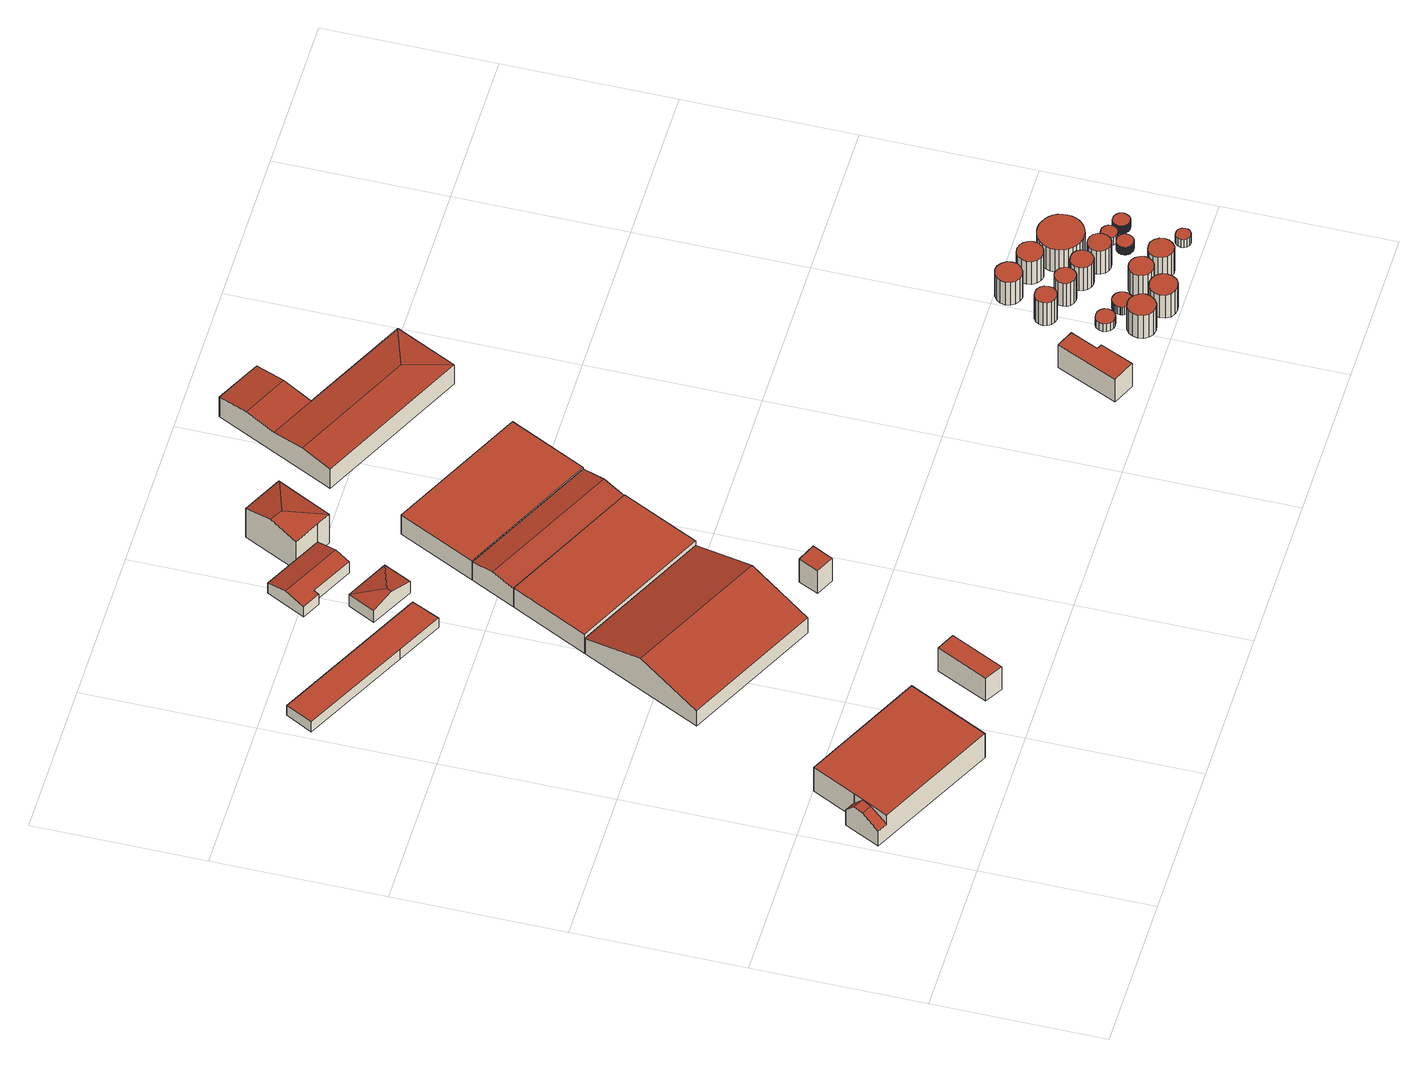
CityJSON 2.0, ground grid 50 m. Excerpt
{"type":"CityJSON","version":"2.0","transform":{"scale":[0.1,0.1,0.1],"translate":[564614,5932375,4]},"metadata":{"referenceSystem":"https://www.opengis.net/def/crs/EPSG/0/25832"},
"CityObjects":{
"building1":{"type":"Building","attributes":{"Gemeindeschluessel":"02000000","Geometrietyp2DReferenz":"3000","function":"31001_2440","roofType":"1000","measuredHeight":9.39,"storeysAboveGround":2},"geometry":[{"type":"MultiSurface","lod":"2","boundaries":[[[0,1,2,3]],[[1,4,5,2]],[[4,6,7,5]],[[8,9,10,11]],[[12,13,14,15,8,11]],[[14,13,3,2,5,7]],[[16,6,4,1,0,17]],[[18,12,11,10]],[[9,8,15,16]],[[15,14,7,6,16]],[[13,12,18,17,0,3]],[[9,16,17,18,10]]],"semantics":{"surfaces":[{"type":"RoofSurface"},{"type":"WallSurface"},{"type":"GroundSurface"}],"values":[0,0,0,1,2,1,1,1,1,1,1,0]}}]},
"building2":{"type":"Building","attributes":{"Gemeindeschluessel":"02000000","Geometrietyp2DReferenz":"3000","function":"51002_1333","roofType":"1000","measuredHeight":3},"geometry":[{"type":"MultiSurface","lod":"2","boundaries":[[[19,20,21,22]],[[23,24,25,26]],[[26,25,20,19]],[[25,24,21,20]],[[24,23,22,21]],[[23,26,19,22]]],"semantics":{"surfaces":[{"type":"GroundSurface"},{"type":"RoofSurface"},{"type":"WallSurface"}],"values":[0,1,2,2,2,2]}}]},
"building3":{"type":"Building","attributes":{"Gemeindeschluessel":"02000000","Geometrietyp2DReferenz":"3000","function":"51002_1332","roofType":"1000","measuredHeight":9},"geometry":[{"type":"MultiSurface","lod":"2","boundaries":[[[27,28,29,30]],[[31,32,33,34]],[[34,33,28,27]],[[33,32,29,28]],[[32,31,30,29]],[[31,34,27,30]]],"semantics":{"surfaces":[{"type":"GroundSurface"},{"type":"RoofSurface"},{"type":"WallSurface"}],"values":[0,1,2,2,2,2]}}]},
"building4":{"type":"Building","attributes":{"Gemeindeschluessel":"02000000","Geometrietyp2DReferenz":"3000","function":"31001_2100","roofType":"1000","measuredHeight":3.8,"storeysAboveGround":1},"geometry":[{"type":"MultiSurface","lod":"2","boundaries":[[[35,36,37,38]],[[39,40,41,42]],[[42,41,36,35]],[[43,44,40,39]],[[44,43,38,37]],[[38,43,39,42,35]],[[44,37,36,41,40]]],"semantics":{"surfaces":[{"type":"WallSurface"},{"type":"GroundSurface"},{"type":"RoofSurface"}],"values":[0,0,0,0,0,1,2]}}]},
"building5":{"type":"Building","attributes":{"Gemeindeschluessel":"02000000","Geometrietyp2DReferenz":"3000","function":"31001_2440","roofType":"3100","measuredHeight":12.32,"storeysAboveGround":1},"geometry":[{"type":"MultiSurface","lod":"2","boundaries":[[[45,46,47,48]],[[46,49,50,47]],[[51,45,48,52]],[[53,50,49,54]],[[54,49,46,45,51]],[[52,48,47,50,53]],[[52,53,54,51]]],"semantics":{"surfaces":[{"type":"RoofSurface"},{"type":"WallSurface"},{"type":"GroundSurface"}],"values":[0,0,1,1,1,1,2]}}]},
"building6":{"type":"Building","attributes":{"Gemeindeschluessel":"02000000","Geometrietyp2DReferenz":"3000","function":"31001_2100","roofType":"3200","measuredHeight":6.45,"storeysAboveGround":1},"geometry":[{"type":"MultiSurface","lod":"2","boundaries":[[[55,56,57,58]],[[57,56,59]],[[60,59,56,55]],[[61,58,57,62]],[[63,59,60,64]],[[61,62,63,64]],[[63,62,57,59]],[[61,64,60,55,58]]],"semantics":{"surfaces":[{"type":"RoofSurface"},{"type":"WallSurface"},{"type":"GroundSurface"}],"values":[0,0,0,1,1,2,1,1]}}]},
"building7":{"type":"Building","attributes":{"Gemeindeschluessel":"02000000","Geometrietyp2DReferenz":"3000","function":"51002_1332","roofType":"1000","measuredHeight":9},"geometry":[{"type":"MultiSurface","lod":"2","boundaries":[[[65,66,67,68]],[[69,70,71,72]],[[72,71,66,65]],[[71,70,67,66]],[[70,69,68,67]],[[69,72,65,68]]],"semantics":{"surfaces":[{"type":"GroundSurface"},{"type":"RoofSurface"},{"type":"WallSurface"}],"values":[0,1,2,2,2,2]}}]},
"building8":{"type":"Building","attributes":{"Gemeindeschluessel":"02000000","Geometrietyp2DReferenz":"3000","function":"31001_2440","roofType":"1000","measuredHeight":7.54,"storeysAboveGround":1},"geometry":[{"type":"MultiSurface","lod":"2","boundaries":[[[73,74,75,76]],[[53,77,78,54]],[[53,76,75,77]],[[77,75,74,78]],[[78,74,73,54]],[[54,73,76,53]]],"semantics":{"surfaces":[{"type":"RoofSurface"},{"type":"GroundSurface"},{"type":"WallSurface"}],"values":[0,1,2,2,2,2]}}]},
"building9":{"type":"Building","attributes":{"Gemeindeschluessel":"02000000","Geometrietyp2DReferenz":"3000","function":"31001_2100","roofType":"3100","measuredHeight":5.6,"storeysAboveGround":1},"geometry":[{"type":"MultiSurface","lod":"2","boundaries":[[[79,80,81,82,83,84]],[[85,83,82,86]],[[87,81,80,88]],[[88,80,79,89]],[[89,79,84,90]],[[91,85,86,92]],[[92,86,82,81,87]],[[90,84,83,85,91]],[[90,91,92,87,88,89]]],"semantics":{"surfaces":[{"type":"RoofSurface"},{"type":"WallSurface"},{"type":"GroundSurface"}],"values":[0,0,1,1,1,1,1,1,2]}}]},
"building10":{"type":"Building","attributes":{"Gemeindeschluessel":"02000000","Geometrietyp2DReferenz":"3000","function":"31001_2440","roofType":"3100","measuredHeight":8.38,"storeysAboveGround":1},"geometry":[{"type":"MultiSurface","lod":"2","boundaries":[[[93,94,95,96]],[[94,97,98,95]],[[78,93,96,77]],[[99,98,97,100]],[[100,97,94,93,78]],[[77,96,95,98,99]],[[77,99,100,78]]],"semantics":{"surfaces":[{"type":"RoofSurface"},{"type":"WallSurface"},{"type":"GroundSurface"}],"values":[0,0,1,1,1,1,2]}}]},
"building11":{"type":"Building","attributes":{"Gemeindeschluessel":"02000000","Geometrietyp2DReferenz":"3000","function":"31001_2010","roofType":"3200","measuredHeight":13.5,"storeysAboveGround":3},"geometry":[{"type":"MultiSurface","lod":"2","boundaries":[[[101,102,103,104,105]],[[103,106,107,108,104]],[[102,106,103]],[[109,102,101,110]],[[110,101,105,111]],[[112,108,107,113]],[[109,110,111,112,113]],[[109,113,107,106,102]],[[112,111,105,104,108]]],"semantics":{"surfaces":[{"type":"RoofSurface"},{"type":"WallSurface"},{"type":"GroundSurface"}],"values":[0,0,0,1,1,1,2,1,1]}}]},
"building12":{"type":"Building","attributes":{"Gemeindeschluessel":"02000000","Geometrietyp2DReferenz":"3000","function":"31001_2100","roofType":"1000","measuredHeight":7.56,"storeysAboveGround":1},"geometry":[{"type":"MultiSurface","lod":"2","boundaries":[[[114,115,116,117]],[[99,118,119,100]],[[99,117,116,118]],[[118,116,115,119]],[[119,115,114,100]],[[100,114,117,99]]],"semantics":{"surfaces":[{"type":"RoofSurface"},{"type":"GroundSurface"},{"type":"WallSurface"}],"values":[0,1,2,2,2,2]}}]},
"building13":{"type":"Building","attributes":{"Gemeindeschluessel":"02000000","Geometrietyp2DReferenz":"3000","function":"31001_2050","roofType":"3100","measuredHeight":8.86,"storeysAboveGround":2},"geometry":[{"type":"MultiSurface","lod":"2","boundaries":[[[120,121,122,123]],[[121,124,125,122]],[[126,127,128,129]],[[130,125,124,131]],[[132,127,126,133]],[[134,135,136,123,122,125,130]],[[134,130,131,137,132,133]],[[137,131,124,121,120]],[[128,127,132,137,120]],[[135,134,133,126]],[[129,128,120,123,136]],[[129,136,135,126]]],"semantics":{"surfaces":[{"type":"RoofSurface"},{"type":"WallSurface"},{"type":"GroundSurface"}],"values":[0,0,0,1,1,1,2,1,1,1,0,0]}}]},
"building14":{"type":"Building","attributes":{"Gemeindeschluessel":"02000000","Geometrietyp2DReferenz":"3000","function":"31001_2100","roofType":"1000","measuredHeight":9,"storeysAboveGround":1},"geometry":[{"type":"MultiSurface","lod":"2","boundaries":[[[138,139,140,141,142,143]],[[144,145,146,147,148,149]],[[149,148,139,138]],[[148,147,140,139]],[[147,146,141,140]],[[146,145,142,141]],[[145,144,143,142]],[[144,149,138,143]]],"semantics":{"surfaces":[{"type":"GroundSurface"},{"type":"RoofSurface"},{"type":"WallSurface"}],"values":[0,1,2,2,2,2,2,2]}}]},
"building15":{"type":"Building","attributes":{"Gemeindeschluessel":"02000000","Geometrietyp2DReferenz":"3000","function":"51003_1205","roofType":"1000","measuredHeight":9},"geometry":[{"type":"MultiSurface","lod":"2","boundaries":[[[150,151,152,153,154,155,156,157,158,159,160,161,162,163,164,165]],[[166,167,168,169,170,171,172,173,174,175,176,177,178,179,180,181]],[[181,180,151,150]],[[180,179,152,151]],[[179,178,153,152]],[[178,177,154,153]],[[177,176,155,154]],[[176,175,156,155]],[[175,174,157,156]],[[174,173,158,157]],[[173,172,159,158]],[[172,171,160,159]],[[171,170,161,160]],[[170,169,162,161]],[[169,168,163,162]],[[168,167,164,163]],[[167,166,165,164]],[[166,181,150,165]]],"semantics":{"surfaces":[{"type":"GroundSurface"},{"type":"RoofSurface"},{"type":"WallSurface"}],"values":[0,1,2,2,2,2,2,2,2,2,2,2,2,2,2,2,2,2]}}]},
"building16":{"type":"Building","attributes":{"Gemeindeschluessel":"02000000","Geometrietyp2DReferenz":"3000","function":"51003_1205","roofType":"1000","measuredHeight":3},"geometry":[{"type":"MultiSurface","lod":"2","boundaries":[[[182,183,184,185,186,187,188,189,190,191,192,193,194,195,196,197]],[[198,199,200,201,202,203,204,205,206,207,208,209,210,211,212,213]],[[213,212,183,182]],[[212,211,184,183]],[[211,210,185,184]],[[210,209,186,185]],[[209,208,187,186]],[[208,207,188,187]],[[207,206,189,188]],[[206,205,190,189]],[[205,204,191,190]],[[204,203,192,191]],[[203,202,193,192]],[[202,201,194,193]],[[201,200,195,194]],[[200,199,196,195]],[[199,198,197,196]],[[198,213,182,197]]],"semantics":{"surfaces":[{"type":"GroundSurface"},{"type":"RoofSurface"},{"type":"WallSurface"}],"values":[0,1,2,2,2,2,2,2,2,2,2,2,2,2,2,2,2,2]}}]},
"building17":{"type":"Building","attributes":{"Gemeindeschluessel":"02000000","Geometrietyp2DReferenz":"3000","function":"51003_1205","roofType":"1000","measuredHeight":9},"geometry":[{"type":"MultiSurface","lod":"2","boundaries":[[[214,215,216,217,218,219,220,221,222,223,224,225,226,227,228,229]],[[230,231,232,233,234,235,236,237,238,239,240,241,242,243,244,245]],[[245,244,215,214]],[[244,243,216,215]],[[243,242,217,216]],[[242,241,218,217]],[[241,240,219,218]],[[240,239,220,219]],[[239,238,221,220]],[[238,237,222,221]],[[237,236,223,222]],[[236,235,224,223]],[[235,234,225,224]],[[234,233,226,225]],[[233,232,227,226]],[[232,231,228,227]],[[231,230,229,228]],[[230,245,214,229]]],"semantics":{"surfaces":[{"type":"GroundSurface"},{"type":"RoofSurface"},{"type":"WallSurface"}],"values":[0,1,2,2,2,2,2,2,2,2,2,2,2,2,2,2,2,2]}}]},
"building18":{"type":"Building","attributes":{"Gemeindeschluessel":"02000000","Geometrietyp2DReferenz":"3000","function":"51003_1205","roofType":"1000","measuredHeight":9},"geometry":[{"type":"MultiSurface","lod":"2","boundaries":[[[246,247,248,249,250,251,252,253,254,255,256,257,258,259,260,261]],[[262,263,264,265,266,267,268,269,270,271,272,273,274,275,276,277]],[[277,276,247,246]],[[276,275,248,247]],[[275,274,249,248]],[[274,273,250,249]],[[273,272,251,250]],[[272,271,252,251]],[[271,270,253,252]],[[270,269,254,253]],[[269,268,255,254]],[[268,267,256,255]],[[267,266,257,256]],[[266,265,258,257]],[[265,264,259,258]],[[264,263,260,259]],[[263,262,261,260]],[[262,277,246,261]]],"semantics":{"surfaces":[{"type":"GroundSurface"},{"type":"RoofSurface"},{"type":"WallSurface"}],"values":[0,1,2,2,2,2,2,2,2,2,2,2,2,2,2,2,2,2]}}]},
"building19":{"type":"Building","attributes":{"Gemeindeschluessel":"02000000","Geometrietyp2DReferenz":"3000","function":"51003_1205","roofType":"1000","measuredHeight":3},"geometry":[{"type":"MultiSurface","lod":"2","boundaries":[[[278,279,280,281,282,283,284,285,286,287,288,289,290,291,292,293,294,295,296,297,298,299,300,301,302,303,304,305,306,307,308,309,310,311,312,313]],[[314,315,316,317,318,319,320,321,322,323,324,325,326,327,328,329,330,331,332,333,334,335,336,337,338,339,340,341,342,343,344,345,346,347,348,349]],[[349,348,279,278]],[[348,347,280,279]],[[347,346,281,280]],[[346,345,282,281]],[[345,344,283,282]],[[344,343,284,283]],[[343,342,285,284]],[[342,341,286,285]],[[341,340,287,286]],[[340,339,288,287]],[[339,338,289,288]],[[338,337,290,289]],[[337,336,291,290]],[[336,335,292,291]],[[335,334,293,292]],[[334,333,294,293]],[[333,332,295,294]],[[332,331,296,295]],[[331,330,297,296]],[[330,329,298,297]],[[329,328,299,298]],[[328,327,300,299]],[[327,326,301,300]],[[326,325,302,301]],[[325,324,303,302]],[[324,323,304,303]],[[323,322,305,304]],[[322,321,306,305]],[[321,320,307,306]],[[320,319,308,307]],[[319,318,309,308]],[[318,317,310,309]],[[317,316,311,310]],[[316,315,312,311]],[[315,314,313,312]],[[314,349,278,313]]],"semantics":{"surfaces":[{"type":"GroundSurface"},{"type":"RoofSurface"},{"type":"WallSurface"}],"values":[0,1,2,2,2,2,2,2,2,2,2,2,2,2,2,2,2,2,2,2,2,2,2,2,2,2,2,2,2,2,2,2,2,2,2,2,2,2]}}]},
"building20":{"type":"Building","attributes":{"Gemeindeschluessel":"02000000","Geometrietyp2DReferenz":"3000","function":"51003_1205","roofType":"1000","measuredHeight":9},"geometry":[{"type":"MultiSurface","lod":"2","boundaries":[[[350,351,352,353,354,355,356,357,358,359,360,361,362,363,364,365]],[[366,367,368,369,370,371,372,373,374,375,376,377,378,379,380,381]],[[381,380,351,350]],[[380,379,352,351]],[[379,378,353,352]],[[378,377,354,353]],[[377,376,355,354]],[[376,375,356,355]],[[375,374,357,356]],[[374,373,358,357]],[[373,372,359,358]],[[372,371,360,359]],[[371,370,361,360]],[[370,369,362,361]],[[369,368,363,362]],[[368,367,364,363]],[[367,366,365,364]],[[366,381,350,365]]],"semantics":{"surfaces":[{"type":"GroundSurface"},{"type":"RoofSurface"},{"type":"WallSurface"}],"values":[0,1,2,2,2,2,2,2,2,2,2,2,2,2,2,2,2,2]}}]},
"building21":{"type":"Building","attributes":{"Gemeindeschluessel":"02000000","Geometrietyp2DReferenz":"3000","function":"51003_1205","roofType":"1000","measuredHeight":9},"geometry":[{"type":"MultiSurface","lod":"2","boundaries":[[[382,383,384,385,386,387,388,389,390,391,392,393,394,395,396,397]],[[398,399,400,401,402,403,404,405,406,407,408,409,410,411,412,413]],[[413,412,383,382]],[[412,411,384,383]],[[411,410,385,384]],[[410,409,386,385]],[[409,408,387,386]],[[408,407,388,387]],[[407,406,389,388]],[[406,405,390,389]],[[405,404,391,390]],[[404,403,392,391]],[[403,402,393,392]],[[402,401,394,393]],[[401,400,395,394]],[[400,399,396,395]],[[399,398,397,396]],[[398,413,382,397]]],"semantics":{"surfaces":[{"type":"GroundSurface"},{"type":"RoofSurface"},{"type":"WallSurface"}],"values":[0,1,2,2,2,2,2,2,2,2,2,2,2,2,2,2,2,2]}}]},
"building22":{"type":"Building","attributes":{"Gemeindeschluessel":"02000000","Geometrietyp2DReferenz":"3000","function":"51003_1205","roofType":"1000","measuredHeight":9},"geometry":[{"type":"MultiSurface","lod":"2","boundaries":[[[414,415,416,417,418,419,420,421,422,423,424,425,426,427,428,429]],[[430,431,432,433,434,435,436,437,438,439,440,441,442,443,444,445]],[[445,444,415,414]],[[444,443,416,415]],[[443,442,417,416]],[[442,441,418,417]],[[441,440,419,418]],[[440,439,420,419]],[[439,438,421,420]],[[438,437,422,421]],[[437,436,423,422]],[[436,435,424,423]],[[435,434,425,424]],[[434,433,426,425]],[[433,432,427,426]],[[432,431,428,427]],[[431,430,429,428]],[[430,445,414,429]]],"semantics":{"surfaces":[{"type":"GroundSurface"},{"type":"RoofSurface"},{"type":"WallSurface"}],"values":[0,1,2,2,2,2,2,2,2,2,2,2,2,2,2,2,2,2]}}]},
"building23":{"type":"Building","attributes":{"Gemeindeschluessel":"02000000","Geometrietyp2DReferenz":"3000","function":"51003_1205","roofType":"1000","measuredHeight":9},"geometry":[{"type":"MultiSurface","lod":"2","boundaries":[[[446,447,448,449,450,451,452,453,454,455,456,457,458,459,460,461]],[[462,463,464,465,466,467,468,469,470,471,472,473,474,475,476,477]],[[477,476,447,446]],[[476,475,448,447]],[[475,474,449,448]],[[474,473,450,449]],[[473,472,451,450]],[[472,471,452,451]],[[471,470,453,452]],[[470,469,454,453]],[[469,468,455,454]],[[468,467,456,455]],[[467,466,457,456]],[[466,465,458,457]],[[465,464,459,458]],[[464,463,460,459]],[[463,462,461,460]],[[462,477,446,461]]],"semantics":{"surfaces":[{"type":"GroundSurface"},{"type":"RoofSurface"},{"type":"WallSurface"}],"values":[0,1,2,2,2,2,2,2,2,2,2,2,2,2,2,2,2,2]}}]},
"building24":{"type":"Building","attributes":{"Gemeindeschluessel":"02000000","Geometrietyp2DReferenz":"3000","function":"51003_1205","roofType":"1000","measuredHeight":9},"geometry":[{"type":"MultiSurface","lod":"2","boundaries":[[[478,479,480,481,482,483,484,485,486,487,488,489,490,491,492,493]],[[494,495,496,497,498,499,500,501,502,503,504,505,506,507,508,509]],[[509,508,479,478]],[[508,507,480,479]],[[507,506,481,480]],[[506,505,482,481]],[[505,504,483,482]],[[504,503,484,483]],[[503,502,485,484]],[[502,501,486,485]],[[501,500,487,486]],[[500,499,488,487]],[[499,498,489,488]],[[498,497,490,489]],[[497,496,491,490]],[[496,495,492,491]],[[495,494,493,492]],[[494,509,478,493]]],"semantics":{"surfaces":[{"type":"GroundSurface"},{"type":"RoofSurface"},{"type":"WallSurface"}],"values":[0,1,2,2,2,2,2,2,2,2,2,2,2,2,2,2,2,2]}}]},
"building25":{"type":"Building","attributes":{"Gemeindeschluessel":"02000000","Geometrietyp2DReferenz":"3000","function":"51003_1205","roofType":"1000","measuredHeight":9},"geometry":[{"type":"MultiSurface","lod":"2","boundaries":[[[510,511,512,513,514,515,516,517,518,519,520,521,522,523,524,525]],[[526,527,528,529,530,531,532,533,534,535,536,537,538,539,540,541]],[[541,540,511,510]],[[540,539,512,511]],[[539,538,513,512]],[[538,537,514,513]],[[537,536,515,514]],[[536,535,516,515]],[[535,534,517,516]],[[534,533,518,517]],[[533,532,519,518]],[[532,531,520,519]],[[531,530,521,520]],[[530,529,522,521]],[[529,528,523,522]],[[528,527,524,523]],[[527,526,525,524]],[[526,541,510,525]]],"semantics":{"surfaces":[{"type":"GroundSurface"},{"type":"RoofSurface"},{"type":"WallSurface"}],"values":[0,1,2,2,2,2,2,2,2,2,2,2,2,2,2,2,2,2]}}]},
"building26":{"type":"Building","attributes":{"Gemeindeschluessel":"02000000","Geometrietyp2DReferenz":"3000","function":"51003_1205","roofType":"1000","measuredHeight":9},"geometry":[{"type":"MultiSurface","lod":"2","boundaries":[[[542,543,544,545,546,547,548,549,550,551,552,553,554,555,556,557]],[[558,559,560,561,562,563,564,565,566,567,568,569,570,571,572,573]],[[573,572,543,542]],[[572,571,544,543]],[[571,570,545,544]],[[570,569,546,545]],[[569,568,547,546]],[[568,567,548,547]],[[567,566,549,548]],[[566,565,550,549]],[[565,564,551,550]],[[564,563,552,551]],[[563,562,553,552]],[[562,561,554,553]],[[561,560,555,554]],[[560,559,556,555]],[[559,558,557,556]],[[558,573,542,557]]],"semantics":{"surfaces":[{"type":"GroundSurface"},{"type":"RoofSurface"},{"type":"WallSurface"}],"values":[0,1,2,2,2,2,2,2,2,2,2,2,2,2,2,2,2,2]}}]},
"building27":{"type":"Building","attributes":{"Gemeindeschluessel":"02000000","Geometrietyp2DReferenz":"3000","function":"51003_1205","roofType":"1000","measuredHeight":9},"geometry":[{"type":"MultiSurface","lod":"2","boundaries":[[[574,575,576,577,578,579,580,581,582,583,584,585,586,587,588,589,590,591,592,593,594,595,596,597,598,599,600,601,602,603,604,605]],[[606,607,608,609,610,611,612,613,614,615,616,617,618,619,620,621,622,623,624,625,626,627,628,629,630,631,632,633,634,635,636,637]],[[637,636,575,574]],[[636,635,576,575]],[[635,634,577,576]],[[634,633,578,577]],[[633,632,579,578]],[[632,631,580,579]],[[631,630,581,580]],[[630,629,582,581]],[[629,628,583,582]],[[628,627,584,583]],[[627,626,585,584]],[[626,625,586,585]],[[625,624,587,586]],[[624,623,588,587]],[[623,622,589,588]],[[622,621,590,589]],[[621,620,591,590]],[[620,619,592,591]],[[619,618,593,592]],[[618,617,594,593]],[[617,616,595,594]],[[616,615,596,595]],[[615,614,597,596]],[[614,613,598,597]],[[613,612,599,598]],[[612,611,600,599]],[[611,610,601,600]],[[610,609,602,601]],[[609,608,603,602]],[[608,607,604,603]],[[607,606,605,604]],[[606,637,574,605]]],"semantics":{"surfaces":[{"type":"GroundSurface"},{"type":"RoofSurface"},{"type":"WallSurface"}],"values":[0,1,2,2,2,2,2,2,2,2,2,2,2,2,2,2,2,2,2,2,2,2,2,2,2,2,2,2,2,2,2,2,2,2]}}]},
"building28":{"type":"Building","attributes":{"Gemeindeschluessel":"02000000","Geometrietyp2DReferenz":"3000","function":"51003_1205","roofType":"1000","measuredHeight":3},"geometry":[{"type":"MultiSurface","lod":"2","boundaries":[[[638,639,640,641,642,643,644,645,646,647,648,649,650,651,652,653,654,655,656,657,658,659,660,661,662,663,664,665,666,667,668,669,670,671,672,673,674,675,676,677,678,679,680,681,682,683,684,685,686,687,688,689,690,691,692,693,694,695,696,697,698,699,700,701,702,703,704,705,706,707,708,709]],[[710,711,712,713,714,715,716,717,718,719,720,721,722,723,724,725,726,727,728,729,730,731,732,733,734,735,736,737,738,739,740,741,742,743,744,745,746,747,748,749,750,751,752,753,754,755,756,757,758,759,760,761,762,763,764,765,766,767,768,769,770,771,772,773,774,775,776,777,778,779,780,781]],[[781,780,639,638]],[[780,779,640,639]],[[779,778,641,640]],[[778,777,642,641]],[[777,776,643,642]],[[776,775,644,643]],[[775,774,645,644]],[[774,773,646,645]],[[773,772,647,646]],[[772,771,648,647]],[[771,770,649,648]],[[770,769,650,649]],[[769,768,651,650]],[[768,767,652,651]],[[767,766,653,652]],[[766,765,654,653]],[[765,764,655,654]],[[764,763,656,655]],[[763,762,657,656]],[[762,761,658,657]],[[761,760,659,658]],[[760,759,660,659]],[[759,758,661,660]],[[758,757,662,661]],[[757,756,663,662]],[[756,755,664,663]],[[755,754,665,664]],[[754,753,666,665]],[[753,752,667,666]],[[752,751,668,667]],[[751,750,669,668]],[[750,749,670,669]],[[749,748,671,670]],[[748,747,672,671]],[[747,746,673,672]],[[746,745,674,673]],[[745,744,675,674]],[[744,743,676,675]],[[743,742,677,676]],[[742,741,678,677]],[[741,740,679,678]],[[740,739,680,679]],[[739,738,681,680]],[[738,737,682,681]],[[737,736,683,682]],[[736,735,684,683]],[[735,734,685,684]],[[734,733,686,685]],[[733,732,687,686]],[[732,731,688,687]],[[731,730,689,688]],[[730,729,690,689]],[[729,728,691,690]],[[728,727,692,691]],[[727,726,693,692]],[[726,725,694,693]],[[725,724,695,694]],[[724,723,696,695]],[[723,722,697,696]],[[722,721,698,697]],[[721,720,699,698]],[[720,719,700,699]],[[719,718,701,700]],[[718,717,702,701]],[[717,716,703,702]],[[716,715,704,703]],[[715,714,705,704]],[[714,713,706,705]],[[713,712,707,706]],[[712,711,708,707]],[[711,710,709,708]],[[710,781,638,709]]],"semantics":{"surfaces":[{"type":"GroundSurface"},{"type":"RoofSurface"},{"type":"WallSurface"}],"values":[0,1,2,2,2,2,2,2,2,2,2,2,2,2,2,2,2,2,2,2,2,2,2,2,2,2,2,2,2,2,2,2,2,2,2,2,2,2,2,2,2,2,2,2,2,2,2,2,2,2,2,2,2,2,2,2,2,2,2,2,2,2,2,2,2,2,2,2,2,2,2,2,2,2]}}]},
"building29":{"type":"Building","attributes":{"Gemeindeschluessel":"02000000","Geometrietyp2DReferenz":"3000","function":"51003_1205","roofType":"1000","measuredHeight":3},"geometry":[{"type":"MultiSurface","lod":"2","boundaries":[[[782,783,784,785,786,787,788,789,790,791,792,793,794,795,796,797]],[[798,799,800,801,802,803,804,805,806,807,808,809,810,811,812,813]],[[813,812,783,782]],[[812,811,784,783]],[[811,810,785,784]],[[810,809,786,785]],[[809,808,787,786]],[[808,807,788,787]],[[807,806,789,788]],[[806,805,790,789]],[[805,804,791,790]],[[804,803,792,791]],[[803,802,793,792]],[[802,801,794,793]],[[801,800,795,794]],[[800,799,796,795]],[[799,798,797,796]],[[798,813,782,797]]],"semantics":{"surfaces":[{"type":"GroundSurface"},{"type":"RoofSurface"},{"type":"WallSurface"}],"values":[0,1,2,2,2,2,2,2,2,2,2,2,2,2,2,2,2,2]}}]},
"building30":{"type":"Building","attributes":{"Gemeindeschluessel":"02000000","Geometrietyp2DReferenz":"3000","function":"51003_1205","roofType":"1000","measuredHeight":3},"geometry":[{"type":"MultiSurface","lod":"2","boundaries":[[[814,815,816,817,818,819,820,821,822,823,824,825,826,827,828,829]],[[830,831,832,833,834,835,836,837,838,839,840,841,842,843,844,845]],[[845,844,815,814]],[[844,843,816,815]],[[843,842,817,816]],[[842,841,818,817]],[[841,840,819,818]],[[840,839,820,819]],[[839,838,821,820]],[[838,837,822,821]],[[837,836,823,822]],[[836,835,824,823]],[[835,834,825,824]],[[834,833,826,825]],[[833,832,827,826]],[[832,831,828,827]],[[831,830,829,828]],[[830,845,814,829]]],"semantics":{"surfaces":[{"type":"GroundSurface"},{"type":"RoofSurface"},{"type":"WallSurface"}],"values":[0,1,2,2,2,2,2,2,2,2,2,2,2,2,2,2,2,2]}}]},
"building31":{"type":"Building","attributes":{"Gemeindeschluessel":"02000000","Geometrietyp2DReferenz":"3000","function":"51003_1205","roofType":"1000","measuredHeight":3},"geometry":[{"type":"MultiSurface","lod":"2","boundaries":[[[846,847,848,849,850,851,852,853,854,855,856,857,858,859,860,861,862,863,864,865,866,867,868,869,870,871,872,873,874,875,876,877,878,879,880,881,882,883,884,885,886,887,888,889,890,891,892,893,894,895,896,897,898,899,900,901,902,903,904,905,906,907,908,909,910,911,912,913,914,915,916,917]],[[918,919,920,921,922,923,924,925,926,927,928,929,930,931,932,933,934,935,936,937,938,939,940,941,942,943,944,945,946,947,948,949,950,951,952,953,954,955,956,957,958,959,960,961,962,963,964,965,966,967,968,969,970,971,972,973,974,975,976,977,978,979,980,981,982,983,984,985,986,987,988,989]],[[989,988,847,846]],[[988,987,848,847]],[[987,986,849,848]],[[986,985,850,849]],[[985,984,851,850]],[[984,983,852,851]],[[983,982,853,852]],[[982,981,854,853]],[[981,980,855,854]],[[980,979,856,855]],[[979,978,857,856]],[[978,977,858,857]],[[977,976,859,858]],[[976,975,860,859]],[[975,974,861,860]],[[974,973,862,861]],[[973,972,863,862]],[[972,971,864,863]],[[971,970,865,864]],[[970,969,866,865]],[[969,968,867,866]],[[968,967,868,867]],[[967,966,869,868]],[[966,965,870,869]],[[965,964,871,870]],[[964,963,872,871]],[[963,962,873,872]],[[962,961,874,873]],[[961,960,875,874]],[[960,959,876,875]],[[959,958,877,876]],[[958,957,878,877]],[[957,956,879,878]],[[956,955,880,879]],[[955,954,881,880]],[[954,953,882,881]],[[953,952,883,882]],[[952,951,884,883]],[[951,950,885,884]],[[950,949,886,885]],[[949,948,887,886]],[[948,947,888,887]],[[947,946,889,888]],[[946,945,890,889]],[[945,944,891,890]],[[944,943,892,891]],[[943,942,893,892]],[[942,941,894,893]],[[941,940,895,894]],[[940,939,896,895]],[[939,938,897,896]],[[938,937,898,897]],[[937,936,899,898]],[[936,935,900,899]],[[935,934,901,900]],[[934,933,902,901]],[[933,932,903,902]],[[932,931,904,903]],[[931,930,905,904]],[[930,929,906,905]],[[929,928,907,906]],[[928,927,908,907]],[[927,926,909,908]],[[926,925,910,909]],[[925,924,911,910]],[[924,923,912,911]],[[923,922,913,912]],[[922,921,914,913]],[[921,920,915,914]],[[920,919,916,915]],[[919,918,917,916]],[[918,989,846,917]]],"semantics":{"surfaces":[{"type":"GroundSurface"},{"type":"RoofSurface"},{"type":"WallSurface"}],"values":[0,1,2,2,2,2,2,2,2,2,2,2,2,2,2,2,2,2,2,2,2,2,2,2,2,2,2,2,2,2,2,2,2,2,2,2,2,2,2,2,2,2,2,2,2,2,2,2,2,2,2,2,2,2,2,2,2,2,2,2,2,2,2,2,2,2,2,2,2,2,2,2,2,2]}}]}
},
"vertices":[
[37,262,78],[62,312,108],[31,327,108],[6,277,78],[75,338,113],[44,353,113],[89,366,79],[58,381,79],[154,496,20],[154,496,114],[509,319,114],[509,319,20],[392,84,20],[6,277,20],[58,381,20],[89,366,20],[89,366,114],[37,262,114],[392,84,114],
[535,298,20],[477,183,20],[465,190,20],[523,304,20],[523,304,50],[465,190,50],[477,183,50],[535,298,50],
[721,262,16],[645,105,16],[593,136,16],[666,288,16],[666,288,106],[593,136,106],[645,105,106],[721,262,106],
[16,1854,16],[16,1854,54],[57,1933,54],[57,1933,16],[470,1622,16],[470,1622,54],[333,1692,54],[333,1692,16],[509,1704,16],[509,1704,54],
[709,661,75],[798,840,139],[394,1040,139],[305,861,75],[886,1020,75],[482,1219,75],[709,661,16],[305,861,16],[482,1219,16],[886,1020,16],
[508,1762,79],[516,1778,79],[485,1875,60],[444,1795,60],[613,1810,60],[573,1729,60],[444,1795,14],[485,1875,14],[613,1810,14],[573,1729,14],
[937,708,16],[907,646,16],[853,672,16],[882,731,16],[882,731,106],[853,672,106],[907,646,106],[937,708,106],
[886,1020,91],[999,1248,91],[595,1447,91],[482,1219,91],[595,1447,16],[999,1248,16],
[467,1954,56],[474,1969,60],[600,1905,60],[622,1949,72],[443,2039,72],[414,1981,56],[472,2097,56],[651,2007,56],[600,1905,16],[474,1969,16],[467,1954,16],[414,1981,16],[472,2097,16],[651,2007,16],
[999,1248,87],[1032,1314,100],[628,1514,100],[595,1447,87],[1065,1380,87],[661,1580,87],[661,1580,16],[1065,1380,16],
[651,2007,127],[693,1986,127],[653,2107,149],[615,2127,149],[574,2046,127],[775,2147,127],[775,2148,127],[655,2208,127],[693,1986,14],[651,2007,14],[574,2046,14],[655,2208,14],[775,2148,14],
[1065,1380,92],[1177,1607,92],[773,1807,92],[661,1580,92],[773,1807,16],[1177,1607,16],
[1109,2148,92],[1152,2235,104],[1016,2302,104],[972,2215,92],[1195,2322,92],[1059,2389,92],[1335,1811,92],[1424,1991,92],[1424,1992,92],[1289,1946,104],[1059,2389,16],[1195,2322,16],[1424,1991,16],[1335,1811,16],[882,2034,16],[882,2034,92],[927,2124,104],[1109,2148,16],
[1798,53,18],[1731,82,18],[1812,263,18],[1864,240,18],[1827,158,18],[1842,151,18],[1842,151,108],[1827,158,108],[1864,240,108],[1812,263,108],[1731,82,108],[1798,53,108],
[1978,86,10],[1981,101,10],[1990,114,10],[2002,123,10],[2018,126,10],[2033,123,10],[2046,114,10],[2055,101,10],[2058,86,10],[2055,71,10],[2046,58,10],[2033,49,10],[2018,46,10],[2002,49,10],[1990,58,10],[1981,71,10],[1981,71,100],[1990,58,100],[2002,49,100],[2018,46,100],[2033,49,100],[2046,58,100],[2055,71,100],[2058,86,100],[2055,101,100],[2046,114,100],[2033,123,100],[2018,126,100],[2002,123,100],[1990,114,100],[1981,101,100],[1978,86,100],
[1978,183,9],[1980,194,9],[1986,203,9],[1995,209,9],[2006,211,9],[2017,209,9],[2026,203,9],[2032,194,9],[2034,183,9],[2032,173,9],[2026,164,9],[2017,158,9],[2006,156,9],[1995,158,9],[1986,164,9],[1980,173,9],[1980,173,39],[1986,164,39],[1995,158,39],[2006,156,39],[2017,158,39],[2026,164,39],[2032,173,39],[2034,183,39],[2032,194,39],[2026,203,39],[2017,209,39],[2006,211,39],[1995,209,39],[1986,203,39],[1980,194,39],[1978,183,39],
[1960,345,6],[1962,357,6],[1969,367,6],[1979,374,6],[1991,376,6],[2003,374,6],[2013,367,6],[2020,357,6],[2022,345,6],[2020,333,6],[2013,323,6],[2003,317,6],[1991,314,6],[1979,317,6],[1969,323,6],[1962,333,6],[1962,333,96],[1969,323,96],[1979,317,96],[1991,314,96],[2003,317,96],[2013,323,96],[2020,333,96],[2022,345,96],[2020,357,96],[2013,367,96],[2003,374,96],[1991,376,96],[1979,374,96],[1969,367,96],[1962,357,96],[1960,345,96],
[2065,48,10],[2068,64,10],[2076,77,10],[2089,85,10],[2104,88,10],[2119,85,10],[2132,77,10],[2141,64,10],[2144,48,10],[2141,33,10],[2132,20,10],[2119,12,10],[2104,9,10],[2089,12,10],[2076,20,10],[2068,33,10],[2068,33,100],[2076,20,100],[2089,12,100],[2104,9,100],[2119,12,100],[2132,20,100],[2141,33,100],[2144,48,100],[2141,64,100],[2132,77,100],[2119,85,100],[2104,88,100],[2089,85,100],[2076,77,100],[2068,64,100],[2065,48,100],
[2049,156,9],[2049,161,9],[2050,166,9],[2052,170,9],[2055,174,9],[2059,178,9],[2063,180,9],[2067,182,9],[2072,184,9],[2077,184,9],[2082,184,9],[2086,182,9],[2091,180,9],[2095,178,9],[2098,174,9],[2101,170,9],[2103,166,9],[2104,161,9],[2105,156,9],[2104,151,9],[2103,147,9],[2101,142,9],[2098,138,9],[2095,135,9],[2091,132,9],[2086,130,9],[2082,128,9],[2077,128,9],[2072,128,9],[2067,130,9],[2063,132,9],[2059,135,9],[2055,138,9],[2052,142,9],[2050,147,9],[2049,151,9],[2049,151,39],[2050,147,39],[2052,142,39],[2055,138,39],[2059,135,39],[2063,132,39],[2067,130,39],[2072,128,39],[2077,128,39],[2082,128,39],[2086,130,39],[2091,132,39],[2095,135,39],[2098,138,39],[2101,142,39],[2103,147,39],[2104,151,39],[2105,156,39],[2104,161,39],[2103,166,39],[2101,170,39],[2098,174,39],[2095,178,39],[2091,180,39],[2086,182,39],[2082,184,39],[2077,184,39],[2072,184,39],[2067,182,39],[2063,180,39],[2059,178,39],[2055,174,39],[2052,170,39],[2050,166,39],[2049,161,39],[2049,156,39],
[2041,312,6],[2043,324,6],[2050,334,6],[2060,340,6],[2071,343,6],[2083,340,6],[2093,334,6],[2099,324,6],[2102,312,6],[2099,301,6],[2093,291,6],[2083,284,6],[2071,282,6],[2060,284,6],[2050,291,6],[2043,301,6],[2043,301,96],[2050,291,96],[2060,284,96],[2071,282,96],[2083,284,96],[2093,291,96],[2099,301,96],[2102,312,96],[2099,324,96],[2093,334,96],[2083,340,96],[2071,343,96],[2060,340,96],[2050,334,96],[2043,324,96],[2041,312,96],
[2007,462,4],[2010,477,4],[2018,489,4],[2031,498,4],[2045,501,4],[2060,498,4],[2072,489,4],[2081,477,4],[2083,462,4],[2081,448,4],[2072,436,4],[2060,427,4],[2045,424,4],[2031,427,4],[2018,436,4],[2010,448,4],[2010,448,94],[2018,436,94],[2031,427,94],[2045,424,94],[2060,427,94],[2072,436,94],[2081,448,94],[2083,462,94],[2081,477,94],[2072,489,94],[2060,498,94],[2045,501,94],[2031,498,94],[2018,489,94],[2010,477,94],[2007,462,94],
[2119,123,10],[2121,137,10],[2129,148,10],[2141,156,10],[2154,159,10],[2168,156,10],[2179,148,10],[2187,137,10],[2190,123,10],[2187,110,10],[2179,98,10],[2168,91,10],[2154,88,10],[2141,91,10],[2129,98,10],[2121,110,10],[2121,110,100],[2129,98,100],[2141,91,100],[2154,88,100],[2168,91,100],[2179,98,100],[2187,110,100],[2190,123,100],[2187,137,100],[2179,148,100],[2168,156,100],[2154,159,100],[2141,156,100],[2129,148,100],[2121,137,100],[2119,123,100],
[2108,285,6],[2110,297,6],[2117,308,6],[2128,315,6],[2140,317,6],[2153,315,6],[2164,308,6],[2171,297,6],[2173,285,6],[2171,272,6],[2164,262,6],[2153,254,6],[2140,252,6],[2128,254,6],[2117,262,6],[2110,272,6],[2110,272,96],[2117,262,96],[2128,254,96],[2140,252,96],[2153,254,96],[2164,262,96],[2171,272,96],[2173,285,96],[2171,297,96],[2164,308,96],[2153,315,96],[2140,317,96],[2128,315,96],[2117,308,96],[2110,297,96],[2108,285,96],
[2195,89,10],[2198,103,10],[2205,115,10],[2217,123,10],[2231,125,10],[2245,123,10],[2256,115,10],[2264,103,10],[2267,89,10],[2264,76,10],[2256,64,10],[2245,56,10],[2231,53,10],[2217,56,10],[2205,64,10],[2198,76,10],[2198,76,100],[2205,64,100],[2217,56,100],[2231,53,100],[2245,56,100],[2256,64,100],[2264,76,100],[2267,89,100],[2264,103,100],[2256,115,100],[2245,123,100],[2231,125,100],[2217,123,100],[2205,115,100],[2198,103,100],[2195,89,100],
[2094,427,5],[2097,441,5],[2105,453,5],[2117,461,5],[2132,464,5],[2146,461,5],[2158,453,5],[2166,441,5],[2169,427,5],[2166,412,5],[2158,400,5],[2146,392,5],[2132,389,5],[2117,392,5],[2105,400,5],[2097,412,5],[2097,412,95],[2105,400,95],[2117,392,95],[2132,389,95],[2146,392,95],[2158,400,95],[2166,412,95],[2169,427,95],[2166,441,95],[2158,453,95],[2146,461,95],[2132,464,95],[2117,461,95],[2105,453,95],[2097,441,95],[2094,427,95],
[2177,255,7],[2180,268,7],[2187,279,7],[2198,286,7],[2210,288,7],[2223,286,7],[2234,279,7],[2241,268,7],[2243,255,7],[2241,243,7],[2234,232,7],[2223,225,7],[2210,222,7],[2198,225,7],[2187,232,7],[2180,243,7],[2180,243,97],[2187,232,97],[2198,225,97],[2210,222,97],[2223,225,97],[2234,232,97],[2241,243,97],[2243,255,97],[2241,268,97],[2234,279,97],[2223,286,97],[2210,288,97],[2198,286,97],[2187,279,97],[2180,268,97],[2177,255,97],
[2156,365,5],[2157,377,5],[2161,390,5],[2167,401,5],[2175,411,5],[2185,419,5],[2196,425,5],[2209,429,5],[2221,430,5],[2234,429,5],[2246,425,5],[2258,419,5],[2267,411,5],[2276,401,5],[2282,390,5],[2285,377,5],[2286,365,5],[2285,352,5],[2282,340,5],[2276,329,5],[2267,319,5],[2258,311,5],[2246,305,5],[2234,301,5],[2221,300,5],[2209,301,5],[2196,305,5],[2185,311,5],[2175,319,5],[2167,329,5],[2161,340,5],[2157,352,5],[2157,352,95],[2161,340,95],[2167,329,95],[2175,319,95],[2185,311,95],[2196,305,95],[2209,301,95],[2221,300,95],[2234,301,95],[2246,305,95],[2258,311,95],[2267,319,95],[2276,329,95],[2282,340,95],[2285,352,95],[2286,365,95],[2285,377,95],[2282,390,95],[2276,401,95],[2267,411,95],[2258,419,95],[2246,425,95],[2234,429,95],[2221,430,95],[2209,429,95],[2196,425,95],[2185,419,95],[2175,411,95],[2167,401,95],[2161,390,95],[2157,377,95],[2156,365,95],
[2280,227,15],[2282,226,15],[2284,226,15],[2286,226,15],[2288,225,15],[2290,224,15],[2292,223,15],[2294,222,15],[2295,221,15],[2297,220,15],[2298,218,15],[2299,216,15],[2301,215,15],[2301,213,15],[2302,211,15],[2303,209,15],[2303,207,15],[2304,205,15],[2304,203,15],[2304,201,15],[2303,198,15],[2303,196,15],[2302,194,15],[2301,192,15],[2301,191,15],[2299,189,15],[2298,187,15],[2297,186,15],[2295,184,15],[2294,183,15],[2292,182,15],[2290,181,15],[2288,180,15],[2286,179,15],[2284,179,15],[2282,179,15],[2280,179,15],[2278,179,15],[2276,179,15],[2274,179,15],[2272,180,15],[2270,181,15],[2268,182,15],[2266,183,15],[2264,184,15],[2263,186,15],[2261,187,15],[2260,189,15],[2259,191,15],[2258,192,15],[2257,194,15],[2257,196,15],[2256,198,15],[2256,201,15],[2256,203,15],[2256,205,15],[2256,207,15],[2257,209,15],[2257,211,15],[2258,213,15],[2259,215,15],[2260,216,15],[2261,218,15],[2263,220,15],[2264,221,15],[2266,222,15],[2268,223,15],[2270,224,15],[2272,225,15],[2274,226,15],[2276,226,15],[2278,226,15],[2278,226,45],[2276,226,45],[2274,226,45],[2272,225,45],[2270,224,45],[2268,223,45],[2266,222,45],[2264,221,45],[2263,220,45],[2261,218,45],[2260,216,45],[2259,215,45],[2258,213,45],[2257,211,45],[2257,209,45],[2256,207,45],[2256,205,45],[2256,203,45],[2256,201,45],[2256,198,45],[2257,196,45],[2257,194,45],[2258,192,45],[2259,191,45],[2260,189,45],[2261,187,45],[2263,186,45],[2264,184,45],[2266,183,45],[2268,182,45],[2270,181,45],[2272,180,45],[2274,179,45],[2276,179,45],[2278,179,45],[2280,179,45],[2282,179,45],[2284,179,45],[2286,179,45],[2288,180,45],[2290,181,45],[2292,182,45],[2294,183,45],[2295,184,45],[2297,186,45],[2298,187,45],[2299,189,45],[2301,191,45],[2301,192,45],[2302,194,45],[2303,196,45],[2303,198,45],[2304,201,45],[2304,203,45],[2304,205,45],[2303,207,45],[2303,209,45],[2302,211,45],[2301,213,45],[2301,215,45],[2299,216,45],[2298,218,45],[2297,220,45],[2295,221,45],[2294,222,45],[2292,223,45],[2290,224,45],[2288,225,45],[2286,226,45],[2284,226,45],[2282,226,45],[2280,227,45],
[2347,80,12],[2355,79,12],[2362,74,12],[2367,67,12],[2368,59,12],[2367,51,12],[2362,44,12],[2355,39,12],[2347,37,12],[2338,39,12],[2331,44,12],[2327,51,12],[2325,59,12],[2327,67,12],[2331,74,12],[2338,79,12],[2338,79,42],[2331,74,42],[2327,67,42],[2325,59,42],[2327,51,42],[2331,44,42],[2338,39,42],[2347,37,42],[2355,39,42],[2362,44,42],[2367,51,42],[2368,59,42],[2367,67,42],[2362,74,42],[2355,79,42],[2347,80,42],
[2300,276,15],[2310,274,15],[2317,269,15],[2323,261,15],[2324,252,15],[2323,243,15],[2317,235,15],[2310,230,15],[2300,228,15],[2291,230,15],[2284,235,15],[2278,243,15],[2277,252,15],[2278,261,15],[2284,269,15],[2291,274,15],[2291,274,45],[2284,269,45],[2278,261,45],[2277,252,45],[2278,243,45],[2284,235,45],[2291,230,45],[2300,228,45],[2310,230,45],[2317,235,45],[2323,243,45],[2324,252,45],[2323,261,45],[2317,269,45],[2310,274,45],[2300,276,45],
[2350,255,17],[2352,255,17],[2354,255,17],[2356,255,17],[2358,254,17],[2360,253,17],[2362,252,17],[2363,251,17],[2365,250,17],[2367,248,17],[2368,247,17],[2369,245,17],[2371,243,17],[2371,242,17],[2372,240,17],[2373,238,17],[2373,235,17],[2374,233,17],[2374,231,17],[2374,229,17],[2373,227,17],[2373,225,17],[2372,223,17],[2371,221,17],[2370,219,17],[2369,217,17],[2368,216,17],[2367,214,17],[2365,213,17],[2363,211,17],[2362,210,17],[2360,209,17],[2358,209,17],[2356,208,17],[2354,207,17],[2352,207,17],[2350,207,17],[2347,207,17],[2345,207,17],[2343,208,17],[2341,209,17],[2339,209,17],[2337,210,17],[2336,211,17],[2334,213,17],[2332,214,17],[2331,216,17],[2330,217,17],[2329,219,17],[2328,221,17],[2327,223,17],[2326,225,17],[2326,227,17],[2325,229,17],[2325,231,17],[2325,233,17],[2326,236,17],[2326,238,17],[2327,240,17],[2328,242,17],[2329,243,17],[2330,245,17],[2331,247,17],[2332,248,17],[2334,250,17],[2336,251,17],[2337,252,17],[2339,253,17],[2341,254,17],[2343,255,17],[2345,255,17],[2347,255,17],[2347,255,47],[2345,255,47],[2343,255,47],[2341,254,47],[2339,253,47],[2337,252,47],[2336,251,47],[2334,250,47],[2332,248,47],[2331,247,47],[2330,245,47],[2329,243,47],[2328,242,47],[2327,240,47],[2326,238,47],[2326,236,47],[2325,233,47],[2325,231,47],[2325,229,47],[2326,227,47],[2326,225,47],[2327,223,47],[2328,221,47],[2329,219,47],[2330,217,47],[2331,216,47],[2332,214,47],[2334,213,47],[2336,211,47],[2337,210,47],[2339,209,47],[2341,209,47],[2343,208,47],[2345,207,47],[2347,207,47],[2350,207,47],[2352,207,47],[2354,207,47],[2356,208,47],[2358,209,47],[2360,209,47],[2362,210,47],[2363,211,47],[2365,213,47],[2367,214,47],[2368,216,47],[2369,217,47],[2370,219,47],[2371,221,47],[2372,223,47],[2373,225,47],[2373,227,47],[2374,229,47],[2374,231,47],[2374,233,47],[2373,235,47],[2373,238,47],[2372,240,47],[2371,242,47],[2371,243,47],[2369,245,47],[2368,247,47],[2367,248,47],[2365,250,47],[2363,251,47],[2362,252,47],[2360,253,47],[2358,254,47],[2356,255,47],[2354,255,47],[2352,255,47],[2350,255,47]
]}
